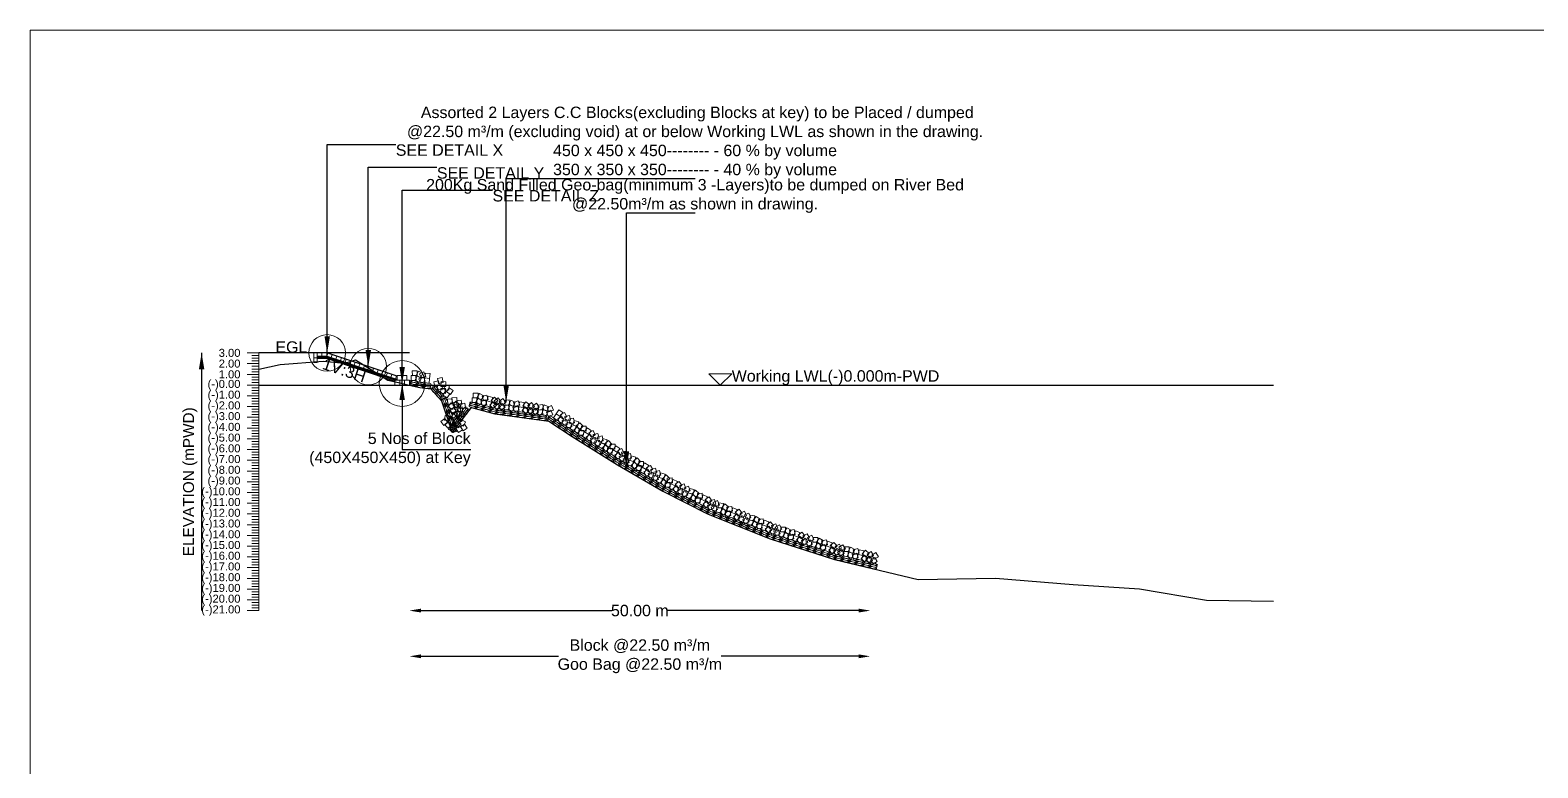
# Model space of a CAD drawing. Header units: inches. Extents: x 89000 to 845017, y -7071 to 0.
# Drawn here: x 715000 to 721595, y -3229 to 0 of the extents above; entities that cross this region are included whole.
import ezdxf

# ---------------------------------------------------------------- set-up
doc = ezdxf.new("R2010")
doc.units = ezdxf.units.IN
doc.header["$LTSCALE"] = 7
doc.header["$MEASUREMENT"] = 0
doc.header["$PDMODE"] = 3
for name, color, linetype, lineweight in [('Cross Section Labels', 7, 'Continuous', 9), ('Existing_Bed_Level for Xsection', 7, 'Continuous', 25), ('Long Section Labels', 7, 'Continuous', 9)]:
    doc.layers.add(name, color=color, linetype=linetype, lineweight=lineweight)
doc.styles.get("Standard").update_dxf_attribs({"font": 'arial.ttf'})
doc.dimstyles.new('Appron Lebeling Style', dxfattribs={"dimtxt": 50, "dimasz": 50, "dimexe": 0.18, "dimexo": 0.0625, "dimgap": 0.09, "dimtad": 0, "dimtih": 1, "dimtoh": 1, "dimdec": 4, "dimzin": 0, "dimdsep": 46, "dimtxsty": 'Standard', "dimcen": 0.09, "dimse1": 1, "dimse2": 1, "dimadec": 0, "dimazin": 0, "dimtfac": 1, "dimtdec": 4, "dimtofl": 0, "dimtmove": 0, "dimatfit": 3, "dimfxl": 1, "dimtolj": 1, "dimtzin": 0, "dimarcsym": 0})
doc.dimstyles.get("Standard").update_dxf_attribs({"dimtxt": 0.18, "dimasz": 0.18, "dimexe": 0.18, "dimexo": 0.0625, "dimgap": 0.09, "dimtad": 0, "dimtih": 1, "dimtoh": 1, "dimdec": 4, "dimzin": 0, "dimdsep": 46, "dimtxsty": 'Standard', "dimcen": 0.09, "dimadec": 0, "dimazin": 0, "dimtfac": 1, "dimtdec": 4, "dimtofl": 0, "dimtmove": 0, "dimatfit": 3, "dimfxl": 1, "dimtolj": 1, "dimtzin": 0, "dimarcsym": 0})

# ---------------------------------------------------------------- blocks, each defined once
blk = doc.blocks.new('*D339')
at = {"layer": 'Cross Section Labels', "color": 0, "lineweight": -2, "transparency": 16777216}
for p, q in [((716709, -2540.9), (717544.3, -2540.9)), ((718624.8, -2540.9), (717789.5, -2540.9))]:
    blk.add_line(p, q, dxfattribs=at)
at = {"layer": 'Cross Section Labels', "color": 0, "transparency": 16777216}
for points in [[(716709, -2532.6), (716709, -2549.2), (716659, -2540.9)], [(718624.8, -2532.6), (718624.8, -2549.2), (718674.8, -2540.9)]]:
    blk.add_solid(points, dxfattribs=at)
at = {"layer": 'Defpoints', "color": 0, "transparency": 16777216}
for p in [(716659, -1553.9), (718674.8, -2354), (718674.8, -2540.9)]:
    blk.add_point(p, dxfattribs=at)
at = {"layer": 'Cross Section Labels', "color": 0, "transparency": 16777216, "insert": (717666.9, -2540.9), "char_height": 50, "attachment_point": 5}
blk.add_mtext('\\A1;50.00 m', dxfattribs=at)
blk = doc.blocks.new('*D340')
at = {"layer": 'Cross Section Labels', "color": 0, "lineweight": -2, "transparency": 16777216}
for p, q in [((716709, -2740.9), (717311.3, -2740.9)), ((718624.8, -2740.9), (718022.5, -2740.9))]:
    blk.add_line(p, q, dxfattribs=at)
at = {"layer": 'Cross Section Labels', "color": 0, "transparency": 16777216}
for points in [[(716709, -2732.6), (716709, -2749.2), (716659, -2740.9)], [(718624.8, -2732.6), (718624.8, -2749.2), (718674.8, -2740.9)]]:
    blk.add_solid(points, dxfattribs=at)
at = {"layer": 'Defpoints', "color": 0, "transparency": 16777216}
for p in [(716659, -1553.9), (718674.8, -2354), (718674.8, -2740.9)]:
    blk.add_point(p, dxfattribs=at)
at = {"layer": 'Cross Section Labels', "color": 0, "transparency": 16777216, "insert": (717666.9, -2740.9), "char_height": 50, "attachment_point": 5}
blk.add_mtext('\\A1;Block @22.50 m³/m ^JGoo Bag @22.50 m³/m ', dxfattribs=at)

msp = doc.modelspace()

# ---------------------------------------------------------------- linework, layer by layer
at = {"layer": 'Cross Section Labels'}
for points in [[(715000, 0), (725000, 0), (725000, -7071), (715000, -7071)], [(718018.96928, -1553.89), (718068.96928, -1503.89), (717968.96928, -1503.89)]]:
    msp.add_lwpolyline(points, close=True, dxfattribs=at)
for centre, radius in [((716299.41928, -1412.89), 80), ((716479.19428, -1472.815), 80), ((716627.24428, -1546.84), 100)]:
    msp.add_circle(centre, radius, dxfattribs=at)
at = {"layer": 'Existing_Bed_Level for Xsection'}
for points in [[(716658.96928, -1412.89), (716000, -1412.89)], [(716000, -1484.471), (716093.99859, -1463.509), (716281.99577, -1449.738), (716375.99436, -1457.446), (716422.99365, -1442.97), (716516.99224, -1502.19), (716563.99154, -1532.505), (716610.99083, -1542.375), (716657.99013, -1553.655), (716704.98942, -1564.935), (716751.98872, -1570.575), (716798.98801, -1622.745), (716845.98731, -1761.865), (716930.44348, -1652.12), (717033.2874, -1679.38), (717268.2484, -1712.28), (717371.43732, -1778.55), (717569.16896, -1902.16), (717767.21054, -2017.78), (717965.4834, -2119.3), (718237.03138, -2226.46), (718518.35645, -2316.7), (718884.82941, -2404.12), (719223.32864, -2399.42), (719561.90057, -2426.68), (719853.10542, -2445.95), (720145.58628, -2495.77), (720439.11062, -2500)], [(716606.09428, -1515.115), (716301.58998, -1413.61357), (716299.41928, -1412.89), (716297.13117, -1412.89), (716254.83117, -1412.89)], [(716254.83117, -1426.99), (716297.13117, -1426.99), (716606.09428, -1529.97771)], [(716254.83117, -1431.69), (716296.36846, -1431.69), (716599.51846, -1532.74)], [(716254.83117, -1436.39), (716295.60576, -1436.39), (716595.51928, -1536.36118)], [(716000, -1553.89), (720439.11062, -1553.89)]]:
    msp.add_lwpolyline(points, dxfattribs=at)
at = {"layer": 'Long Section Labels'}
for points in [[(716000, -1412.89), (715950, -1412.89)], [(716000, -1424.64), (715970, -1424.64)], [(716000, -1436.39), (715970, -1436.39)], [(716000, -1448.14), (715970, -1448.14)], [(716000, -2540.89), (716000, -2493.89), (716000, -2446.89), (716000, -2399.89), (716000, -2352.89), (716000, -2305.89), (716000, -2258.89), (716000, -2211.89), (716000, -2164.89), (716000, -2117.89), (716000, -2070.89), (716000, -2023.89), (716000, -1976.89), (716000, -1929.89), (716000, -1882.89), (716000, -1835.89), (716000, -1788.89), (716000, -1741.89), (716000, -1694.89), (716000, -1647.89), (716000, -1600.89), (716000, -1553.89), (716000, -1506.89), (716000, -1459.89), (716000, -1412.89)], [(716000, -1459.89), (715950, -1459.89)], [(716000, -1506.89), (715950, -1506.89)], [(716000, -1471.64), (715970, -1471.64)], [(716000, -1483.39), (715970, -1483.39)], [(716000, -1495.14), (715970, -1495.14)], [(716000, -1553.89), (715950, -1553.89)], [(716000, -1518.64), (715970, -1518.64)], [(716000, -1530.39), (715970, -1530.39)], [(716000, -1542.14), (715970, -1542.14)], [(716000, -1565.64), (715970, -1565.64)], [(716000, -1577.39), (715970, -1577.39)], [(716000, -1600.89), (715950, -1600.89)], [(716000, -1647.89), (715950, -1647.89)], [(716000, -1589.14), (715970, -1589.14)], [(716000, -1612.64), (715970, -1612.64)], [(716000, -1624.39), (715970, -1624.39)], [(716000, -1636.14), (715970, -1636.14)], [(716000, -1694.89), (715950, -1694.89)], [(716000, -1659.64), (715970, -1659.64)], [(716000, -1671.39), (715970, -1671.39)], [(716000, -1683.14), (715970, -1683.14)], [(716000, -1706.64), (715970, -1706.64)], [(716000, -1741.89), (715950, -1741.89)], [(716000, -1718.39), (715970, -1718.39)], [(716000, -1730.14), (715970, -1730.14)], [(716000, -1753.64), (715970, -1753.64)], [(716000, -1765.39), (715970, -1765.39)], [(716000, -1777.14), (715970, -1777.14)], [(716000, -1788.89), (715950, -1788.89)], [(716000, -1835.89), (715950, -1835.89)], [(716000, -1800.64), (715970, -1800.64)], [(716000, -1812.39), (715970, -1812.39)], [(716000, -1824.14), (715970, -1824.14)], [(716000, -1882.89), (715950, -1882.89)], [(716000, -1847.64), (715970, -1847.64)], [(716000, -1859.39), (715970, -1859.39)], [(716000, -1871.14), (715970, -1871.14)], [(716000, -1894.64), (715970, -1894.64)], [(716000, -1906.39), (715970, -1906.39)], [(716000, -1929.89), (715950, -1929.89)], [(716000, -1976.89), (715950, -1976.89)], [(716000, -1918.14), (715970, -1918.14)], [(716000, -1941.64), (715970, -1941.64)], [(716000, -1953.39), (715970, -1953.39)], [(716000, -1965.14), (715970, -1965.14)], [(716000, -2023.89), (715950, -2023.89)], [(716000, -1988.64), (715970, -1988.64)], [(716000, -2000.39), (715970, -2000.39)], [(716000, -2012.14), (715970, -2012.14)], [(716000, -2035.64), (715970, -2035.64)], [(716000, -2070.89), (715950, -2070.89)], [(716000, -2047.39), (715970, -2047.39)], [(716000, -2059.14), (715970, -2059.14)], [(716000, -2082.64), (715970, -2082.64)], [(716000, -2094.39), (715970, -2094.39)], [(716000, -2106.14), (715970, -2106.14)], [(716000, -2117.89), (715950, -2117.89)], [(716000, -2164.89), (715950, -2164.89)], [(716000, -2129.64), (715970, -2129.64)], [(716000, -2141.39), (715970, -2141.39)], [(716000, -2153.14), (715970, -2153.14)], [(716000, -2211.89), (715950, -2211.89)], [(716000, -2176.64), (715970, -2176.64)], [(716000, -2188.39), (715970, -2188.39)], [(716000, -2200.14), (715970, -2200.14)], [(716000, -2223.64), (715970, -2223.64)], [(716000, -2235.39), (715970, -2235.39)], [(716000, -2258.89), (715950, -2258.89)], [(716000, -2305.89), (715950, -2305.89)], [(716000, -2247.14), (715970, -2247.14)], [(716000, -2270.64), (715970, -2270.64)], [(716000, -2282.39), (715970, -2282.39)], [(716000, -2294.14), (715970, -2294.14)], [(716000, -2352.89), (715950, -2352.89)], [(716000, -2317.64), (715970, -2317.64)], [(716000, -2329.39), (715970, -2329.39)], [(716000, -2341.14), (715970, -2341.14)], [(716000, -2364.64), (715970, -2364.64)], [(716000, -2399.89), (715950, -2399.89)], [(716000, -2376.39), (715970, -2376.39)], [(716000, -2388.14), (715970, -2388.14)], [(716000, -2411.64), (715970, -2411.64)], [(716000, -2423.39), (715970, -2423.39)], [(716000, -2435.14), (715970, -2435.14)], [(716000, -2446.89), (715950, -2446.89)], [(716000, -2493.89), (715950, -2493.89)], [(716000, -2458.64), (715970, -2458.64)], [(716000, -2470.39), (715970, -2470.39)], [(716000, -2482.14), (715970, -2482.14)], [(716000, -2505.64), (715970, -2505.64)], [(716000, -2540.89), (715950, -2540.89)], [(716000, -2517.39), (715970, -2517.39)], [(716000, -2529.14), (715970, -2529.14)]]:
    msp.add_lwpolyline(points, dxfattribs=at)
for points in [[(716254.83117, -1412.89), (716240.73117, -1412.89), (716240.73117, -1434.04), (716254.83117, -1434.04)], [(716254.83117, -1434.04), (716240.73117, -1434.04), (716240.73117, -1455.19), (716254.83117, -1455.19)], [(716275.98117, -1412.89), (716254.83117, -1412.89), (716254.83117, -1426.99), (716275.98117, -1426.99)], [(716297.13117, -1412.89), (716275.98117, -1412.89), (716275.98117, -1426.99), (716297.13117, -1426.99)], [(716321.65463, -1420.30178), (716301.58998, -1413.61357), (716297.13117, -1426.99), (716317.19582, -1433.67822)], [(716341.71928, -1426.99), (716321.65463, -1420.30178), (716317.19582, -1433.67822), (716337.26047, -1440.36643)], [(716361.78393, -1433.67822), (716341.71928, -1426.99), (716337.26047, -1440.36643), (716357.32512, -1447.05465)], [(716381.84859, -1440.36643), (716361.78393, -1433.67822), (716357.32512, -1447.05465), (716377.38977, -1453.74287)], [(716401.91324, -1447.05465), (716381.84859, -1440.36643), (716377.38977, -1453.74287), (716397.45443, -1460.43109)], [(716421.97789, -1453.74287), (716401.91324, -1447.05465), (716397.45443, -1460.43109), (716417.51908, -1467.1193)], [(716442.04254, -1460.43109), (716421.97789, -1453.74287), (716417.51908, -1467.1193), (716437.58373, -1473.80752)], [(716462.10719, -1467.1193), (716442.04254, -1460.43109), (716437.58373, -1473.80752), (716457.64838, -1480.49574)], [(716482.17184, -1473.80752), (716462.10719, -1467.1193), (716457.64838, -1480.49574), (716477.71303, -1487.18396)], [(716502.2365, -1480.49574), (716482.17184, -1473.80752), (716477.71303, -1487.18396), (716497.77768, -1493.87217)], [(716522.30115, -1487.18396), (716502.2365, -1480.49574), (716497.77768, -1493.87217), (716517.84234, -1500.56039)], [(716542.3658, -1493.87217), (716522.30115, -1487.18396), (716517.84234, -1500.56039), (716537.90699, -1507.24861)], [(716562.43045, -1500.56039), (716542.3658, -1493.87217), (716537.90699, -1507.24861), (716557.97164, -1513.93682)], [(716582.4951, -1507.24861), (716562.43045, -1500.56039), (716557.97164, -1513.93682), (716578.03629, -1520.62504)], [(716602.55975, -1513.93682), (716582.4951, -1507.24861), (716578.03629, -1520.62504), (716598.10094, -1527.31326)], [(716627.24428, -1511.59), (716606.09428, -1511.59), (716606.09428, -1532.74), (716627.24428, -1532.74)], [(716648.39428, -1511.59), (716627.24428, -1511.59), (716627.24428, -1532.74), (716648.39428, -1532.74)], [(716687.60586, -1511.91587), (716666.46326, -1512.47525), (716667.02264, -1533.61786), (716688.16525, -1533.05847)], [(716692.54177, -1491.34989), (716671.39917, -1491.90928), (716671.95855, -1513.05188), (716693.10115, -1512.49249)], [(716712.22022, -1523.45709), (716693.63455, -1513.36278), (716683.54023, -1531.94845), (716702.12591, -1542.04277)], [(716717.15613, -1502.89112), (716698.57046, -1492.7968), (716688.47614, -1511.38247), (716707.06181, -1521.47679)], [(716722.70641, -1496.41947), (716703.25549, -1504.72514), (716711.56117, -1524.17606), (716731.01209, -1515.87038)], [(716749.89278, -1503.57803), (716728.89344, -1501.05807), (716726.37348, -1522.05741), (716747.37282, -1524.57737)], [(716616.66928, -1532.74), (716595.51928, -1532.74), (716595.51928, -1553.89), (716616.66928, -1553.89)], [(716637.81928, -1532.74), (716616.66928, -1532.74), (716616.66928, -1553.89), (716637.81928, -1553.89)], [(716658.96928, -1532.74), (716637.81928, -1532.74), (716637.81928, -1553.89), (716658.96928, -1553.89)], [(716720.18645, -1517.41881), (716700.73553, -1525.72448), (716709.04121, -1545.1754), (716728.49213, -1536.86972)], [(716747.37282, -1524.57737), (716726.37348, -1522.05741), (716723.85352, -1543.05675), (716744.85286, -1545.57671)], [(716790.54647, -1555.96745), (716786.13124, -1535.28344), (716765.44723, -1539.69868), (716769.86247, -1560.38269)], [(716803.26843, -1553.5412), (716782.14756, -1552.43152), (716781.03788, -1573.55239), (716802.15875, -1574.66207)], [(716806.26021, -1541.81114), (716801.84497, -1521.12713), (716781.16096, -1525.54237), (716785.5762, -1546.22638)], [(716816.32391, -1590.36784), (716817.41677, -1569.24609), (716796.29502, -1568.15323), (716795.20216, -1589.27498)], [(716818.98217, -1539.3849), (716797.8613, -1538.27522), (716796.75162, -1559.39609), (716817.87249, -1560.50577)], [(716835.09281, -1591.85805), (716817.34955, -1580.34723), (716805.83873, -1598.09049), (716823.58199, -1609.60131)], [(716832.03764, -1576.21153), (716833.1305, -1555.08978), (716812.00876, -1553.99692), (716810.9159, -1575.11867)], [(716850.80655, -1577.70174), (716833.06328, -1566.19092), (716821.55246, -1583.93418), (716839.29573, -1595.44501)], [(716847.71016, -1635.67734), (716846.36182, -1614.57036), (716825.25484, -1615.9187), (716826.60318, -1637.02568)], [(716858.17707, -1644.88798), (716842.30433, -1630.91019), (716828.32654, -1646.78294), (716844.19928, -1660.76072)], [(716867.7476, -1628.90803), (716866.39926, -1607.80106), (716845.29228, -1609.1494), (716846.64062, -1630.25637)], [(716878.21451, -1638.11868), (716862.34177, -1624.14089), (716848.36398, -1640.01363), (716864.23672, -1653.99142)], [(716851.41474, -1638.96915), (716854.13747, -1659.94317), (716875.11149, -1657.22043), (716872.38875, -1636.24642)], [(716883.46192, -1665.73766), (716876.69262, -1645.70022), (716856.65518, -1652.46953), (716863.42448, -1672.50697)], [(716885.27824, -1619.47788), (716864.3064, -1622.21732), (716867.04584, -1643.18916), (716888.01768, -1640.44972)], [(716902.03951, -1632.37681), (716881.06767, -1635.11625), (716883.80711, -1656.08809), (716904.77895, -1653.34865)], [(716954.20602, -1609.28013), (716933.0561, -1609.34139), (716933.11736, -1630.4913), (716954.26728, -1630.43004)], [(716959.62494, -1588.83611), (716938.47503, -1588.89737), (716938.53629, -1610.04728), (716959.6862, -1609.98602)], [(716978.54172, -1621.39789), (716960.19895, -1610.86863), (716949.66969, -1629.21139), (716968.01246, -1639.74066)], [(716983.96065, -1600.95387), (716965.61788, -1590.42461), (716955.08862, -1608.76738), (716973.43138, -1619.29664)], [(716992.0002, -1617.75624), (716971.58239, -1623.27309), (716977.09924, -1643.6909), (716997.51705, -1638.17405)], [(716997.41912, -1597.31222), (716977.00132, -1602.82908), (716982.51817, -1623.24688), (717002.93598, -1617.73003)], [(717017.9252, -1628.62995), (716997.48119, -1623.21103), (716992.06226, -1643.65504), (717012.50628, -1649.07397)], [(717023.34413, -1608.18594), (717002.90012, -1602.76701), (716997.48119, -1623.21103), (717017.9252, -1628.62995)], [(717040.39297, -1641.51215), (717025.38847, -1626.6062), (717010.48252, -1641.6107), (717025.48702, -1656.51665)], [(717045.8119, -1621.06814), (717030.8074, -1606.16218), (717015.90145, -1621.16668), (717030.90595, -1636.07264)], [(717043.99283, -1630.89579), (717027.10308, -1643.62603), (717039.83331, -1660.51578), (717056.72306, -1647.78554)], [(717046.9257, -1609.95013), (717030.03596, -1622.68037), (717042.76619, -1639.57012), (717059.65594, -1626.83988)], [(717077.67037, -1650.70663), (717064.92669, -1633.82702), (717048.04709, -1646.5707), (717060.79077, -1663.45031)], [(717080.60325, -1629.76096), (717067.85957, -1612.88136), (717050.97997, -1625.62504), (717063.72365, -1642.50465)], [(717093.00345, -1639.78008), (717072.01293, -1642.37248), (717074.60533, -1663.363), (717095.59585, -1660.7706)], [(717095.93633, -1618.83442), (717074.94581, -1621.42682), (717077.53821, -1642.41734), (717098.52873, -1639.82494)], [(717118.61465, -1648.89781), (717099.14344, -1640.63982), (717090.88545, -1660.11104), (717110.35667, -1668.36902)], [(717121.54753, -1627.95215), (717102.07632, -1619.69416), (717093.81833, -1639.16538), (717113.28955, -1647.42336)], [(717131.54047, -1643.6714), (717111.92981, -1651.59254), (717119.85095, -1671.2032), (717139.46161, -1663.28206)], [(717134.47335, -1622.72574), (717114.86269, -1630.64688), (717122.78383, -1650.25754), (717142.39449, -1642.3364)], [(717158.58064, -1651.36379), (717137.63498, -1648.43091), (717134.7021, -1669.37657), (717155.64777, -1672.30945)], [(717161.51352, -1630.41813), (717140.56786, -1627.48525), (717137.63498, -1648.43091), (717158.58064, -1651.36379)], [(717182.42884, -1661.46405), (717165.74802, -1648.46125), (717152.74523, -1665.14208), (717169.42605, -1678.14487)], [(717185.36172, -1640.51838), (717168.6809, -1627.51559), (717155.67811, -1644.19641), (717172.35893, -1657.19921)], [(717193.54533, -1630.48029), (717176.65558, -1643.21052), (717189.38582, -1660.10027), (717206.27557, -1647.37003)], [(717227.22288, -1650.29112), (717214.4792, -1633.41151), (717197.59959, -1646.1552), (717210.34328, -1663.0348)], [(717242.55596, -1639.36458), (717221.56544, -1641.95698), (717224.15784, -1662.9475), (717245.14836, -1660.3551)], [(717268.16716, -1648.4823), (717248.69595, -1640.22432), (717240.43796, -1659.69553), (717259.90917, -1667.95352)], [(717281.09298, -1643.2559), (717261.48232, -1651.17704), (717269.40346, -1670.7877), (717289.01412, -1662.86656)], [(716813.64332, -1700.31567), (716796.8432, -1713.16395), (716809.69149, -1729.96407), (716826.49161, -1717.11579)], [(716815.48595, -1686.49551), (716812.68323, -1707.45898), (716833.64671, -1710.2617), (716836.44943, -1689.29822)], [(716830.40459, -1713.2146), (716813.60447, -1726.06288), (716826.45276, -1742.863), (716843.25288, -1730.01472)], [(716835.53409, -1666.78723), (716822.63516, -1683.5485), (716839.39643, -1696.44743), (716852.29536, -1679.68616)], [(716832.24722, -1699.39443), (716829.44451, -1720.35791), (716850.40798, -1723.16062), (716853.2107, -1702.19715)], [(716856.09852, -1651.0438), (716836.55192, -1659.12172), (716844.62985, -1678.66833), (716864.17645, -1670.5904)], [(716863.42448, -1672.50697), (716856.65518, -1652.46953), (716836.61774, -1659.23883), (716843.38704, -1679.27627)], [(716852.29536, -1679.68616), (716839.39643, -1696.44743), (716856.1577, -1709.34636), (716869.05663, -1692.58509)], [(716865.08849, -1698.35233), (716869.23241, -1677.61226), (716848.49234, -1673.46835), (716844.34842, -1694.20842)], [(716877.73023, -1701.1668), (716858.77874, -1691.77727), (716849.3892, -1710.72876), (716868.3407, -1720.1183)], [(716872.85979, -1663.94272), (716853.31319, -1672.02065), (716861.39112, -1691.56725), (716880.93772, -1683.48932)], [(716875.12128, -1740.15192), (716884.49573, -1721.19296), (716865.53676, -1711.81852), (716856.16232, -1730.77748)], [(716885.12593, -1691.58303), (716889.26985, -1670.84296), (716868.52978, -1666.69905), (716864.38586, -1687.43911)], [(716868.17601, -1651.86808), (716870.89875, -1672.84209), (716891.87276, -1670.11936), (716889.15002, -1649.14534)], [(716897.76767, -1694.3975), (716878.81618, -1685.00796), (716869.42664, -1703.95946), (716888.37814, -1713.34899)], [(716895.15872, -1733.38262), (716904.53317, -1714.42366), (716885.5742, -1705.04921), (716876.19976, -1724.00818)], [(717190.61245, -1651.42595), (717173.7227, -1664.15618), (717186.45294, -1681.04593), (717203.34269, -1668.3157)], [(717224.29, -1671.23678), (717211.54632, -1654.35718), (717194.66671, -1667.10086), (717207.4104, -1683.98046)], [(717239.62308, -1660.31024), (717218.63256, -1662.90264), (717221.22496, -1683.89316), (717242.21548, -1681.30076)], [(717265.23428, -1669.42796), (717245.76307, -1661.16998), (717237.50508, -1680.64119), (717256.97629, -1688.89918)], [(717278.1601, -1664.20156), (717258.54944, -1672.1227), (717266.47058, -1691.73336), (717286.08124, -1683.81222)], [(717318.70974, -1691.06379), (717300.91366, -1679.63479), (717289.48466, -1697.43087), (717307.28074, -1708.85987)], [(717330.13874, -1673.26771), (717312.34266, -1661.83871), (717300.91366, -1679.63479), (717318.70974, -1691.06379)], [(717336.1426, -1710.21704), (717326.43399, -1691.42701), (717307.64396, -1701.13562), (717317.35257, -1719.92565)], [(717347.5716, -1692.42096), (717337.86299, -1673.63093), (717319.07296, -1683.33954), (717328.78157, -1702.12957)], [(717347.77589, -1704.52482), (717327.10885, -1709.0188), (717331.60283, -1729.68584), (717352.26987, -1725.19187)], [(717359.20489, -1686.72874), (717338.53785, -1691.22272), (717343.03183, -1711.88976), (717363.69887, -1707.39579)], [(717381.50138, -1718.81476), (717376.99095, -1698.15131), (717356.32749, -1702.66174), (717360.83793, -1723.3252)], [(717399.99981, -1715.30752), (717379.85079, -1708.87796), (717373.42123, -1729.02699), (717393.57025, -1735.45655)], [(716891.7626, -1748.95869), (716880.03435, -1731.35839), (716862.43405, -1743.08663), (716874.1623, -1760.68694)], [(716911.80004, -1742.18939), (716900.0718, -1724.58908), (716882.47149, -1736.31733), (716894.19974, -1753.91763)], [(717370.07238, -1736.61084), (717365.56195, -1715.94739), (717344.89849, -1720.45782), (717349.40893, -1741.12128)], [(717388.57081, -1733.1036), (717368.42179, -1726.67404), (717361.99223, -1746.82307), (717382.14125, -1753.25263)], [(717407.69104, -1751.65848), (717393.27289, -1736.18465), (717377.79905, -1750.6028), (717392.2172, -1766.07663)], [(717418.90232, -1733.72445), (717404.48417, -1718.25061), (717389.01034, -1732.66876), (717403.42849, -1748.14259)], [(717421.62479, -1752.15111), (717400.48827, -1751.39621), (717399.73337, -1772.53274), (717420.86989, -1773.28763)], [(717432.83607, -1734.21708), (717411.69955, -1733.46218), (717410.94465, -1754.5987), (717432.08118, -1755.3536)], [(717443.18577, -1770.19183), (717425.25174, -1758.98055), (717414.04045, -1776.91458), (717431.97449, -1788.12587)], [(717454.39706, -1752.2578), (717436.46302, -1741.04651), (717425.25174, -1758.98055), (717443.18577, -1770.19183)], [(717460.85074, -1789.13123), (717450.91388, -1770.4609), (717432.24355, -1780.39776), (717442.18042, -1799.06809)], [(717472.06203, -1771.19719), (717462.12516, -1752.52686), (717443.45483, -1762.46373), (717453.3917, -1781.13406)], [(717483.62509, -1765.36363), (717463.01435, -1770.10912), (717467.75984, -1790.71987), (717488.37059, -1785.97437)], [(717506.31093, -1797.17556), (717501.54903, -1776.5686), (717480.94207, -1781.33051), (717485.70397, -1801.93746)], [(717472.41381, -1783.29766), (717451.80306, -1788.04316), (717456.54856, -1808.6539), (717477.1593, -1803.9084)], [(717495.09965, -1815.10959), (717490.33774, -1794.50263), (717469.73078, -1799.26454), (717474.49269, -1819.8715)], [(717513.55396, -1811.37718), (717493.32808, -1805.19364), (717487.14454, -1825.41952), (717507.37042, -1831.60306)], [(717524.76525, -1793.44315), (717504.53936, -1787.25961), (717498.35582, -1807.48549), (717518.5817, -1813.66903)], [(717533.22927, -1830.13748), (717518.81112, -1814.66365), (717503.33729, -1829.0818), (717517.75544, -1844.55563)], [(717544.44056, -1812.20345), (717530.02241, -1796.72961), (717514.54858, -1811.14776), (717528.96673, -1826.62159)], [(717547.16303, -1830.63011), (717526.0265, -1829.87521), (717525.27161, -1851.01174), (717546.40813, -1851.76663)], [(717558.37431, -1812.69608), (717537.23779, -1811.94118), (717536.48289, -1833.0777), (717557.61941, -1833.8326)], [(717568.72401, -1848.67083), (717550.78998, -1837.45955), (717539.57869, -1855.39358), (717557.51272, -1866.60487)], [(717579.9353, -1830.7368), (717562.00126, -1819.52552), (717550.78998, -1837.45955), (717568.72401, -1848.67083)], [(717597.60027, -1849.67619), (717587.6634, -1831.00586), (717568.99307, -1840.94273), (717578.92994, -1859.61306)], [(717607.38031, -1842.65909), (717586.9226, -1848.0261), (717592.28961, -1868.4838), (717612.74732, -1863.11679)], [(717586.38898, -1867.61023), (717576.45211, -1848.9399), (717557.78179, -1858.87676), (717567.71865, -1877.54709)], [(717596.71684, -1860.92417), (717576.25914, -1866.29118), (717581.62615, -1886.74888), (717602.08386, -1881.38187)], [(717620.35494, -1892.03505), (717614.97164, -1871.58162), (717594.51821, -1876.96492), (717599.90151, -1897.41835)], [(717631.0184, -1873.76997), (717625.6351, -1853.31654), (717605.18167, -1858.69984), (717610.56498, -1879.15327)], [(717638.68786, -1887.74591), (717618.28412, -1882.17724), (717612.71545, -1902.58098), (717633.11919, -1908.14965)], [(717649.35132, -1869.48083), (717628.94758, -1863.91216), (717623.37891, -1884.3159), (717643.78265, -1889.88457)], [(717658.92185, -1905.90223), (717644.04206, -1890.87179), (717629.01162, -1905.75158), (717643.89141, -1920.78202)], [(717669.58531, -1887.63715), (717654.70552, -1872.60671), (717639.67508, -1887.4865), (717654.55487, -1902.51694)], [(717672.86413, -1905.973), (717651.71445, -1905.85805), (717651.59949, -1927.00773), (717672.74918, -1927.12269)], [(717683.52759, -1887.70792), (717662.37791, -1887.59297), (717662.26295, -1908.74265), (717683.41264, -1908.85761)], [(717705.62462, -1905.08794), (717687.35954, -1894.42448), (717676.69608, -1912.68956), (717694.96116, -1923.35302)], [(717723.85462, -1923.48411), (717713.35733, -1905.12302), (717694.99625, -1915.62031), (717705.49353, -1933.98139)], [(717694.96116, -1923.35302), (717676.69608, -1912.68956), (717666.03262, -1930.95464), (717684.2977, -1941.6181)], [(717713.19116, -1941.74918), (717702.69387, -1923.3881), (717684.33279, -1933.88539), (717694.83007, -1952.24647)], [(717724.5724, -1935.56839), (717704.11469, -1940.9354), (717709.4817, -1961.3931), (717729.93941, -1956.02609)], [(717735.23586, -1917.30331), (717714.77815, -1922.67032), (717720.14517, -1943.12803), (717740.60287, -1937.76101)], [(717748.21049, -1966.67927), (717742.82719, -1946.22584), (717722.37377, -1951.60914), (717727.75707, -1972.06257)], [(717758.87395, -1948.41419), (717753.49065, -1927.96077), (717733.03723, -1933.34407), (717738.42053, -1953.79749)], [(717766.54341, -1962.39013), (717746.13968, -1956.82147), (717740.57101, -1977.2252), (717760.97474, -1982.79387)], [(717777.20687, -1944.12505), (717756.80314, -1938.55639), (717751.23447, -1958.96012), (717771.6382, -1964.52879)], [(717786.77741, -1980.54646), (717771.89762, -1965.51601), (717756.86717, -1980.3958), (717771.74696, -1995.42625)], [(717797.44087, -1962.28138), (717782.56108, -1947.25093), (717767.53063, -1962.13072), (717782.41042, -1977.16117)], [(717808.25685, -1959.9988), (717787.13305, -1961.05124), (717788.18549, -1982.17504), (717809.30929, -1981.1226)], [(717831.27938, -1976.13283), (717812.45364, -1966.49364), (717802.81445, -1985.31938), (717821.64019, -1994.95857)], [(717850.49685, -1993.49487), (717839.00224, -1975.7411), (717821.24846, -1987.23571), (717832.74307, -2004.98948)], [(717798.61766, -1978.82454), (717777.49386, -1979.87698), (717778.54631, -2001.00078), (717799.6701, -1999.94834)], [(717821.64019, -1994.95857), (717802.81445, -1985.31938), (717793.17526, -2004.14512), (717812.001, -2013.78431)], [(717840.85766, -2012.32062), (717829.36305, -1994.56684), (717811.60928, -2006.06145), (717823.10389, -2023.81523)], [(717851.88044, -2005.52113), (717831.75012, -2012.00899), (717838.23798, -2032.13932), (717858.36831, -2025.65146)], [(717861.51963, -1986.69539), (717841.3893, -1993.18325), (717847.87716, -2013.31358), (717868.00749, -2006.82572)], [(717877.19947, -2035.28004), (717870.69559, -2015.15489), (717850.57043, -2021.65878), (717857.07432, -2041.78393)], [(717886.83866, -2016.4543), (717880.33477, -1996.32915), (717860.20962, -2002.83303), (717866.71351, -2022.95819)], [(717895.26774, -2029.98568), (717874.58778, -2025.55155), (717870.15365, -2046.23152), (717890.83361, -2050.66565)], [(717904.90693, -2011.15994), (717884.22696, -2006.72581), (717879.79283, -2027.40577), (717900.4728, -2031.8399)], [(717916.47292, -2046.99765), (717900.7863, -2032.8113), (717886.59995, -2048.49792), (717902.28657, -2062.68427)], [(717926.11211, -2028.17191), (717910.42549, -2013.98556), (717896.23914, -2029.67218), (717911.92576, -2043.85853)], [(717940.03704, -2027.47311), (717918.91325, -2028.52555), (717919.96569, -2049.64935), (717941.08949, -2048.59691)], [(717963.05957, -2043.60714), (717944.23383, -2033.96795), (717934.59464, -2052.7937), (717953.42039, -2062.43288)], [(717982.27704, -2060.96919), (717970.78243, -2043.21542), (717953.02866, -2054.71002), (717964.52327, -2072.4638)], [(717930.39786, -2046.29885), (717909.27406, -2047.35129), (717910.3265, -2068.47509), (717931.4503, -2067.42265)], [(717953.42039, -2062.43288), (717934.59464, -2052.7937), (717924.95546, -2071.61944), (717943.7812, -2081.25863)], [(717972.63785, -2079.79493), (717961.14324, -2062.04116), (717943.38947, -2073.53577), (717954.88408, -2091.28954)], [(717983.66064, -2072.99544), (717963.53031, -2079.4833), (717970.01817, -2099.61363), (717990.1485, -2093.12577)], [(717993.29983, -2054.1697), (717973.1695, -2060.65756), (717979.65736, -2080.78789), (717999.78769, -2074.30003)], [(718007.16548, -2098.60489), (717998.73623, -2079.2072), (717979.33855, -2087.63645), (717987.76779, -2107.03413)], [(718014.92917, -2078.93136), (718006.49993, -2059.53367), (717987.10224, -2067.96292), (717995.53149, -2087.36061)], [(718024.63359, -2091.57936), (718003.62055, -2089.17631), (718001.21749, -2110.18935), (718022.23053, -2112.5924)], [(718032.39728, -2071.90584), (718011.38424, -2069.50279), (718008.98119, -2090.51583), (718029.99423, -2092.91888)], [(718047.39191, -2106.44965), (718030.40066, -2093.8552), (718017.80622, -2110.84645), (718034.79747, -2123.4409)], [(718055.1556, -2086.77612), (718038.16435, -2074.18168), (718025.56991, -2091.17293), (718042.56116, -2103.76737)], [(718061.18299, -2104.40066), (718040.26151, -2107.50134), (718043.36219, -2128.42282), (718064.28367, -2125.32214)], [(718068.94668, -2084.72714), (718048.0252, -2087.82782), (718051.12588, -2108.7493), (718072.04736, -2105.64862)], [(718093.42841, -2098.54699), (718073.75489, -2090.7833), (718065.9912, -2110.45683), (718085.66472, -2118.22052)], [(718114.24247, -2113.9589), (718101.07663, -2097.40646), (718084.52419, -2110.5723), (718097.69003, -2127.12474)], [(718124.55215, -2106.1202), (718105.14776, -2114.534), (718113.56156, -2133.93839), (718132.96595, -2125.52459)], [(718085.66472, -2118.22052), (718065.9912, -2110.45683), (718058.22751, -2130.13035), (718077.90103, -2137.89404)], [(718106.47878, -2133.63242), (718093.31294, -2117.07999), (718076.7605, -2130.24583), (718089.92634, -2146.79826)], [(718116.78846, -2125.79372), (718097.38407, -2134.20752), (718105.79787, -2153.61191), (718125.20226, -2145.19812)], [(718144.88016, -2152.95073), (718136.45091, -2133.55304), (718117.05322, -2141.98229), (718125.48247, -2161.37998)], [(718152.64385, -2133.27721), (718144.2146, -2113.87952), (718124.81691, -2122.30877), (718133.24616, -2141.70645)], [(718162.34826, -2145.92521), (718141.33522, -2143.52216), (718138.93217, -2164.5352), (718159.94521, -2166.93825)], [(718170.11195, -2126.25168), (718149.09891, -2123.84863), (718146.69586, -2144.86167), (718167.7089, -2147.26472)], [(718185.10658, -2160.79549), (718168.11534, -2148.20105), (718155.52089, -2165.1923), (718172.51214, -2177.78674)], [(718192.87028, -2141.12197), (718175.87903, -2128.52752), (718163.28459, -2145.51877), (718180.27583, -2158.11322)], [(718198.89766, -2158.74651), (718177.97618, -2161.84719), (718181.07687, -2182.76867), (718201.99834, -2179.66799)], [(718206.66136, -2139.07298), (718185.73988, -2142.17366), (718188.84056, -2163.09514), (718209.76204, -2159.99446)], [(718223.3794, -2172.56636), (718203.70587, -2164.80267), (718195.94218, -2184.4762), (718215.61571, -2192.23989)], [(718231.14309, -2152.89284), (718211.46956, -2145.12915), (718203.70587, -2164.80267), (718223.3794, -2172.56636)], [(718244.19345, -2187.97827), (718231.02761, -2171.42583), (718214.47518, -2184.59167), (718227.64102, -2201.14411)], [(718251.95714, -2168.30474), (718238.7913, -2151.75231), (718222.23887, -2164.91815), (718235.40471, -2181.47058)], [(718262.26683, -2160.46604), (718242.86244, -2168.87984), (718251.27623, -2188.28423), (718270.68063, -2179.87044)], [(718287.7036, -2184.21761), (718278.02342, -2165.41292), (718259.21872, -2175.09309), (718268.8989, -2193.89779)], [(718304.67468, -2176.06439), (718283.54944, -2175.04114), (718282.5262, -2196.16638), (718303.65143, -2197.18962)], [(718254.50314, -2180.13957), (718235.09874, -2188.55337), (718243.51254, -2207.95776), (718262.91694, -2199.54396)], [(718281.24357, -2204.35689), (718271.56339, -2185.55219), (718252.75869, -2195.23237), (718262.43887, -2214.03707)], [(718298.21465, -2196.20367), (718277.08941, -2195.18042), (718276.06617, -2216.30566), (718297.1914, -2217.3289)], [(718321.89702, -2209.55326), (718304.11825, -2198.09735), (718292.66235, -2215.87612), (718310.44112, -2227.33203)], [(718328.35705, -2189.41398), (718310.57828, -2177.95807), (718299.12238, -2195.73685), (718316.90115, -2207.19275)], [(718335.52452, -2206.60646), (718314.8507, -2211.06917), (718319.31341, -2231.74298), (718339.98723, -2227.28027)], [(718341.98455, -2186.46718), (718321.31073, -2190.92989), (718325.77344, -2211.60371), (718346.44726, -2207.141)], [(718360.8579, -2218.79513), (718340.71862, -2212.3351), (718334.25859, -2232.47438), (718354.39787, -2238.93441)], [(718367.31793, -2198.65585), (718347.17865, -2192.19582), (718340.71862, -2212.3351), (718360.8579, -2218.79513)], [(718382.6356, -2232.81238), (718368.41511, -2217.1567), (718352.75944, -2231.37719), (718366.97992, -2247.03286)], [(718389.09563, -2212.6731), (718374.87514, -2197.01742), (718359.21947, -2211.23791), (718373.43995, -2226.89359)], [(718392.4104, -2224.31601), (718373.598, -2233.98121), (718383.2632, -2252.79361), (718402.0756, -2243.12841)], [(718398.87043, -2204.17673), (718380.05803, -2213.84193), (718389.72323, -2232.65433), (718408.53563, -2222.98914)], [(718422.21851, -2249.5771), (718412.53834, -2230.7724), (718393.73364, -2240.45258), (718403.41381, -2259.25728)], [(718428.67854, -2229.43783), (718418.99837, -2210.63313), (718400.19367, -2220.3133), (718409.87384, -2239.118)], [(718439.18959, -2241.42388), (718418.06436, -2240.40063), (718417.04111, -2261.52587), (718438.16635, -2262.54911)], [(718445.64962, -2221.2846), (718424.52439, -2220.26136), (718423.50114, -2241.38659), (718444.62638, -2242.40983)], [(718469.332, -2234.63419), (718451.55323, -2223.17829), (718440.09732, -2240.95706), (718457.87609, -2252.41296)], [(718482.95949, -2231.68739), (718462.28567, -2236.1501), (718466.74838, -2256.82392), (718487.4222, -2252.36121)], [(718508.29287, -2243.87606), (718488.15359, -2237.41603), (718481.69356, -2257.55531), (718501.83284, -2264.01534)], [(718530.07058, -2257.89331), (718515.85009, -2242.23763), (718500.19441, -2256.45812), (718514.4149, -2272.1138)], [(718462.87197, -2254.77347), (718445.0932, -2243.31756), (718433.63729, -2261.09634), (718451.41606, -2272.55224)], [(718476.49946, -2251.82667), (718455.82564, -2256.28938), (718460.28835, -2276.9632), (718480.96217, -2272.50049)], [(718501.83284, -2264.01534), (718481.69356, -2257.55531), (718475.23353, -2277.69459), (718495.37281, -2284.15462)], [(718523.61055, -2278.03259), (718509.39006, -2262.37691), (718493.73438, -2276.5974), (718507.95487, -2292.25308)], [(718533.38534, -2269.53622), (718514.57294, -2279.20142), (718524.23814, -2298.01382), (718543.05054, -2288.34863)], [(718539.84537, -2249.39695), (718521.03297, -2259.06215), (718530.69817, -2277.87455), (718549.51057, -2268.20935)], [(718561.39519, -2291.44626), (718550.31101, -2273.43339), (718532.29814, -2284.51757), (718543.38232, -2302.53044)], [(718566.3027, -2270.87349), (718555.21852, -2252.86062), (718537.20566, -2263.9448), (718548.28984, -2281.95767)], [(718577.69605, -2282.02424), (718556.55424, -2282.61281), (718557.14281, -2303.75462), (718578.28462, -2303.16605)], [(718582.60357, -2261.45147), (718561.46176, -2262.04004), (718562.05033, -2283.18185), (718583.19214, -2282.59328)], [(718602.32632, -2293.53147), (718583.72673, -2283.46282), (718573.65808, -2302.06241), (718592.25767, -2312.13106)], [(718607.23384, -2272.9587), (718588.63425, -2262.89005), (718578.5656, -2281.48964), (718597.16519, -2291.55829)], [(718615.68982, -2289.55539), (718595.41591, -2295.57961), (718601.44012, -2315.85352), (718621.71403, -2309.8293)], [(718620.59733, -2268.98263), (718600.32342, -2275.00684), (718606.34764, -2295.28075), (718626.62155, -2289.25653)], [(718641.87788, -2299.77934), (718621.30511, -2294.87183), (718616.3976, -2315.4446), (718636.97037, -2320.35211)], [(718646.7854, -2279.20657), (718626.21263, -2274.29906), (718621.30511, -2294.87183), (718641.87788, -2299.77934)], [(718664.65986, -2312.09735), (718649.28837, -2297.57013), (718634.76116, -2312.94162), (718650.13264, -2327.46883)], [(718669.56737, -2291.52458), (718654.19589, -2276.99737), (718639.66867, -2292.36885), (718655.04016, -2306.89607)], [(718673.7592, -2302.88124), (718655.73751, -2313.95107), (718666.80735, -2331.97276), (718684.82904, -2320.90293)], [(718678.66672, -2282.30847), (718660.64503, -2293.3783), (718671.71486, -2311.39999), (718689.73655, -2300.33016)], [(718705.40457, -2325.79886), (718694.32039, -2307.78599), (718676.30752, -2318.87017), (718687.3917, -2336.88304)], [(718710.31208, -2305.22609), (718699.2279, -2287.21322), (718681.21503, -2298.2974), (718692.29921, -2316.31027)]]:
    msp.add_lwpolyline(points, close=True, dxfattribs=at)
for centre, major_axis in [((716675.1113, -1553.65569), (15.20968, -3.65038)), ((716676.97598, -1545.88633), (15.20968, -3.65038)), ((716678.84065, -1538.11696), (15.20968, -3.65038)), ((716705.53066, -1560.95645), (15.20968, -3.65038)), ((716707.39534, -1553.18708), (15.20968, -3.65038)), ((716709.26002, -1545.41771), (15.20968, -3.65038)), ((716736.12643, -1564.64784), (15.53018, -1.86365)), ((716737.07842, -1556.71475), (15.53018, -1.86365)), ((716738.0304, -1548.78167), (15.53018, -1.86365)), ((716764.88148, -1578.91751), (10.46938, -11.62118)), ((716770.81778, -1573.56958), (10.46938, -11.62118)), ((716776.75408, -1568.22164), (10.46938, -11.62118)), ((716797.69283, -1591.464), (10.46938, -11.62118)), ((716785.82023, -1602.15987), (10.46938, -11.62118)), ((716791.75653, -1596.81194), (10.46938, -11.62118)), ((716805.06949, -1628.26446), (5.00628, -14.8188)), ((716812.63919, -1625.70717), (5.00628, -14.8188)), ((716815.08204, -1657.90206), (5.00628, -14.8188)), ((716820.20889, -1623.14988), (5.00628, -14.8188)), ((716822.65174, -1655.34477), (5.00628, -14.8188)), ((716830.22144, -1652.78748), (5.00628, -14.8188)), ((716897.60773, -1662.03537), (9.53947, 12.39589)), ((716934.75309, -1649.12935), (15.11948, -4.0076)), ((716936.80024, -1641.40606), (15.11948, -4.0076)), ((716938.84739, -1633.68277), (15.11948, -4.0076)), ((716967.03921, -1649.42126), (15.11948, -4.0076)), ((716969.08636, -1641.69796), (15.11948, -4.0076)), ((716999.32533, -1649.71316), (15.11948, -4.0076)), ((716825.09459, -1687.53966), (5.00628, -14.8188)), ((716832.66429, -1684.98237), (5.00628, -14.8188)), ((716835.10715, -1717.17727), (5.00628, -14.8188)), ((716840.23399, -1682.42508), (5.00628, -14.8188)), ((716842.67685, -1714.61997), (5.00628, -14.8188)), ((716850.24655, -1712.06268), (5.00628, -14.8188)), ((716859.44984, -1711.61893), (9.53947, 12.39589)), ((716865.78188, -1716.49186), (9.53947, 12.39589)), ((716872.11391, -1721.36479), (9.53947, 12.39589)), ((716878.52879, -1686.82715), (9.53947, 12.39589)), ((716884.86082, -1691.70008), (9.53947, 12.39589)), ((716891.19286, -1696.57301), (9.53947, 12.39589)), ((716903.93977, -1666.9083), (9.53947, 12.39589)), ((716910.2718, -1671.78123), (9.53947, 12.39589)), ((716964.99206, -1657.14455), (15.11948, -4.0076)), ((716995.23102, -1665.15975), (15.11948, -4.0076)), ((716997.27818, -1657.43645), (15.11948, -4.0076)), ((717025.46999, -1673.17495), (15.11948, -4.0076)), ((717027.51714, -1665.45165), (15.11948, -4.0076)), ((717029.56429, -1657.72836), (15.11948, -4.0076)), ((717055.76443, -1678.49333), (15.49048, -2.16903)), ((717056.87241, -1670.58053), (15.49048, -2.16903)), ((717057.98038, -1662.66772), (15.49048, -2.16903)), ((717086.74539, -1682.83139), (15.49048, -2.16903)), ((717087.85337, -1674.91858), (15.49048, -2.16903)), ((717088.96134, -1667.00578), (15.49048, -2.16903)), ((717117.72635, -1687.16944), (15.49048, -2.16903)), ((717118.83433, -1679.25664), (15.49048, -2.16903)), ((717119.9423, -1671.34383), (15.49048, -2.16903)), ((717148.70731, -1691.5075), (15.49048, -2.16903)), ((717149.81529, -1683.59469), (15.49048, -2.16903)), ((717150.92326, -1675.68189), (15.49048, -2.16903)), ((717179.68827, -1695.84555), (15.49048, -2.16903)), ((717180.79625, -1687.93274), (15.49048, -2.16903)), ((717181.90422, -1680.01994), (15.49048, -2.16903)), ((717210.66923, -1700.1836), (15.49048, -2.16903)), ((717211.77721, -1692.2708), (15.49048, -2.16903)), ((717212.88518, -1684.35799), (15.49048, -2.16903)), ((717241.65019, -1704.52166), (15.49048, -2.16903)), ((717242.75817, -1696.60885), (15.49048, -2.16903)), ((717243.86614, -1688.69605), (15.49048, -2.16903)), ((717273.66024, -1711.00768), (13.16119, -8.45238)), ((717277.97787, -1704.28472), (13.16119, -8.45238)), ((717282.29549, -1697.56176), (13.16119, -8.45238)), ((717304.30025, -1721.18948), (13.16119, -8.45238)), ((717308.61787, -1714.46652), (13.16119, -8.45238)), ((716840.37089, -1736.41071), (9.53947, 12.39589)), ((716846.70293, -1741.28364), (9.53947, 12.39589)), ((716845.1197, -1746.81487), (5.00628, -14.8188)), ((716853.03496, -1746.15657), (9.53947, 12.39589)), ((716852.6894, -1744.25757), (5.00628, -14.8188)), ((716860.2591, -1741.70028), (5.00628, -14.8188)), ((717299.98262, -1727.91245), (13.16119, -8.45238)), ((717326.305, -1744.81721), (13.16119, -8.45238)), ((717330.62263, -1738.09424), (13.16119, -8.45238)), ((717334.94025, -1731.37128), (13.16119, -8.45238)), ((717352.62738, -1761.72197), (13.16119, -8.45238)), ((717356.94501, -1754.999), (13.16119, -8.45238)), ((717361.26263, -1748.27604), (13.16119, -8.45238)), ((717378.95014, -1778.53517), (13.26321, -8.29137)), ((717383.18552, -1771.76009), (13.26321, -8.29137)), ((717387.42089, -1764.98501), (13.26321, -8.29137)), ((717409.71194, -1788.34283), (13.26321, -8.29137)), ((717413.94732, -1781.56775), (13.26321, -8.29137)), ((717405.47657, -1795.11791), (13.26321, -8.29137)), ((717432.003, -1811.70065), (13.26321, -8.29137)), ((717436.23837, -1804.92557), (13.26321, -8.29137)), ((717440.47375, -1798.15049), (13.26321, -8.29137)), ((717458.52943, -1828.28339), (13.26321, -8.29137)), ((717462.7648, -1821.50831), (13.26321, -8.29137)), ((717467.00018, -1814.73323), (13.26321, -8.29137)), ((717485.05586, -1844.86612), (13.26321, -8.29137)), ((717489.29123, -1838.09104), (13.26321, -8.29137)), ((717493.5266, -1831.31596), (13.26321, -8.29137)), ((717515.81766, -1854.67378), (13.26321, -8.29137)), ((717520.05303, -1847.8987), (13.26321, -8.29137)), ((717511.58228, -1861.44886), (13.26321, -8.29137)), ((717538.10871, -1878.0316), (13.26321, -8.29137)), ((717542.34409, -1871.25652), (13.26321, -8.29137)), ((717546.57946, -1864.48144), (13.26321, -8.29137)), ((717564.63514, -1894.61433), (13.26321, -8.29137)), ((717568.87052, -1887.83926), (13.26321, -8.29137)), ((717573.10589, -1881.06418), (13.26321, -8.29137)), ((717591.42497, -1910.52743), (13.50804, -7.88622)), ((717595.45338, -1903.62729), (13.50804, -7.88622)), ((717599.4818, -1896.72715), (13.50804, -7.88622)), ((717622.46946, -1919.39973), (13.50804, -7.88622)), ((717626.49788, -1912.49959), (13.50804, -7.88622)), ((717618.44105, -1926.29987), (13.50804, -7.88622)), ((717645.45713, -1942.07231), (13.50804, -7.88622)), ((717649.48555, -1935.17217), (13.50804, -7.88622)), ((717653.51396, -1928.27203), (13.50804, -7.88622)), ((717672.47321, -1957.84476), (13.50804, -7.88622)), ((717676.50163, -1950.94461), (13.50804, -7.88622)), ((717680.53005, -1944.04447), (13.50804, -7.88622)), ((717699.48929, -1973.6172), (13.50804, -7.88622)), ((717703.51771, -1966.71706), (13.50804, -7.88622)), ((717707.54613, -1959.81692), (13.50804, -7.88622)), ((717730.53379, -1982.4895), (13.50804, -7.88622)), ((717734.56221, -1975.58936), (13.50804, -7.88622)), ((717726.50537, -1989.38964), (13.50804, -7.88622)), ((717753.52145, -2005.16208), (13.50804, -7.88622)), ((717757.54987, -1998.26194), (13.50804, -7.88622)), ((717761.57829, -1991.3618), (13.50804, -7.88622)), ((717780.69132, -2020.19422), (13.92268, -7.12871)), ((717784.33279, -2013.08228), (13.92268, -7.12871)), ((717787.97426, -2005.97033), (13.92268, -7.12871)), ((717808.53668, -2034.45165), (13.92268, -7.12871)), ((717812.17815, -2027.3397), (13.92268, -7.12871)), ((717815.81962, -2020.22776), (13.92268, -7.12871)), ((717836.38205, -2048.70908), (13.92268, -7.12871)), ((717840.02352, -2041.59713), (13.92268, -7.12871)), ((717843.66499, -2034.48519), (13.92268, -7.12871)), ((717871.51035, -2048.74262), (13.92268, -7.12871)), ((717864.22741, -2062.96651), (13.92268, -7.12871)), ((717867.86888, -2055.85456), (13.92268, -7.12871)), ((717892.07277, -2077.22394), (13.92268, -7.12871)), ((717895.71425, -2070.11199), (13.92268, -7.12871)), ((717899.35572, -2063.00005), (13.92268, -7.12871)), ((717919.91814, -2091.48137), (13.92268, -7.12871)), ((717923.55961, -2084.36942), (13.92268, -7.12871)), ((717927.20108, -2077.25748), (13.92268, -7.12871)), ((717947.7635, -2105.7388), (13.92268, -7.12871)), ((717951.40497, -2098.62685), (13.92268, -7.12871)), ((717955.04644, -2091.51491), (13.92268, -7.12871)), ((717978.56155, -2111.57652), (14.54966, -5.74168)), ((717981.4945, -2104.1443), (14.54966, -5.74168)), ((718010.59383, -2115.62766), (14.54966, -5.74168)), ((717975.6286, -2119.00874), (14.54966, -5.74168)), ((718004.72792, -2130.4921), (14.54966, -5.74168)), ((718007.66087, -2123.05988), (14.54966, -5.74168)), ((718033.82725, -2141.97547), (14.54966, -5.74168)), ((718036.7602, -2134.54325), (14.54966, -5.74168)), ((718039.69315, -2127.11103), (14.54966, -5.74168)), ((718062.92658, -2153.45883), (14.54966, -5.74168)), ((718065.85953, -2146.02661), (14.54966, -5.74168)), ((718068.79248, -2138.59439), (14.54966, -5.74168)), ((718092.02591, -2164.94219), (14.54966, -5.74168)), ((718094.95886, -2157.50997), (14.54966, -5.74168)), ((718097.89181, -2150.07775), (14.54966, -5.74168)), ((718121.12524, -2176.42556), (14.54966, -5.74168)), ((718124.05819, -2168.99334), (14.54966, -5.74168)), ((718126.99114, -2161.56112), (14.54966, -5.74168)), ((718153.15752, -2180.4767), (14.54966, -5.74168)), ((718156.09047, -2173.04448), (14.54966, -5.74168)), ((718150.22457, -2187.90892), (14.54966, -5.74168)), ((718179.3239, -2199.39228), (14.54966, -5.74168)), ((718182.25685, -2191.96006), (14.54966, -5.74168)), ((718185.1898, -2184.52784), (14.54966, -5.74168)), ((718208.42323, -2210.87565), (14.54966, -5.74168)), ((718211.35618, -2203.44343), (14.54966, -5.74168)), ((718214.28913, -2196.01121), (14.54966, -5.74168)), ((718237.52256, -2222.35901), (14.54966, -5.74168)), ((718240.45551, -2214.92679), (14.54966, -5.74168)), ((718243.38846, -2207.49457), (14.54966, -5.74168)), ((718267.04145, -2231.89077), (14.89411, -4.77755)), ((718269.48191, -2224.28259), (14.89411, -4.77755)), ((718271.92236, -2216.67442), (14.89411, -4.77755)), ((718296.82968, -2241.44587), (14.89411, -4.77755)), ((718299.27014, -2233.8377), (14.89411, -4.77755)), ((718301.71059, -2226.22953), (14.89411, -4.77755)), ((718329.05837, -2243.3928), (14.89411, -4.77755)), ((718331.49882, -2235.78463), (14.89411, -4.77755)), ((718361.28705, -2245.33973), (14.89411, -4.77755)), ((718326.61791, -2251.00097), (14.89411, -4.77755)), ((718356.40614, -2260.55607), (14.89411, -4.77755)), ((718358.8466, -2252.9479), (14.89411, -4.77755)), ((718386.19437, -2270.11118), (14.89411, -4.77755)), ((718388.63483, -2262.503), (14.89411, -4.77755)), ((718391.07528, -2254.89483), (14.89411, -4.77755)), ((718415.9826, -2279.66628), (14.89411, -4.77755)), ((718418.42306, -2272.05811), (14.89411, -4.77755)), ((718420.86351, -2264.44994), (14.89411, -4.77755)), ((718445.77083, -2289.22138), (14.89411, -4.77755)), ((718448.21129, -2281.61321), (14.89411, -4.77755)), ((718450.65174, -2274.00504), (14.89411, -4.77755)), ((718475.55906, -2298.77648), (14.89411, -4.77755)), ((718477.99952, -2291.16831), (14.89411, -4.77755)), ((718480.43997, -2283.56014), (14.89411, -4.77755)), ((718505.34729, -2308.33159), (14.89411, -4.77755)), ((718507.78774, -2300.72341), (14.89411, -4.77755)), ((718510.2282, -2293.11524), (14.89411, -4.77755)), ((718537.03111, -2308.83346), (15.21471, -3.62938)), ((718538.88506, -2301.06152), (15.21471, -3.62938)), ((718569.31447, -2308.32028), (15.21471, -3.62938)), ((718535.17716, -2316.60539), (15.21471, -3.62938)), ((718565.60657, -2323.86415), (15.21471, -3.62938)), ((718567.46052, -2316.09222), (15.21471, -3.62938)), ((718596.03598, -2331.12291), (15.21471, -3.62938)), ((718597.88993, -2323.35098), (15.21471, -3.62938)), ((718599.74388, -2315.57904), (15.21471, -3.62938)), ((718626.46539, -2338.38167), (15.21471, -3.62938)), ((718628.31934, -2330.60974), (15.21471, -3.62938)), ((718630.17329, -2322.8378), (15.21471, -3.62938)), ((718656.89481, -2345.64043), (15.21471, -3.62938)), ((718658.74876, -2337.8685), (15.21471, -3.62938)), ((718660.60271, -2330.09656), (15.21471, -3.62938)), ((718687.32422, -2352.89919), (15.21471, -3.62938)), ((718689.17817, -2345.12725), (15.21471, -3.62938)), ((718691.03212, -2337.35532), (15.21471, -3.62938))]:
    msp.add_ellipse(centre, major_axis=major_axis, ratio=0.255, dxfattribs=at)

# ---------------------------------------------------------------- texts
at = {"layer": 'Cross Section Labels', "char_height": 50}
for s, insert, attachment_point in [(' Assorted 2 Layers C.C Blocks(excluding Blocks at key) to be Placed / dumped^J@22.50 m³/m (excluding void) at or below Working LWL as shown in the drawing.^J450 x 450 x 450-------- - 60 % by volume^J350 x 350 x 350-------- - 40 % by volume', (717908.48547, -650), 8), ('SEE DETAIL X', (716599.41928, -500), 1), ('200Kg Sand Filled Geo-bag(minimum 3 -Layers)to be dumped on River Bed^J@22.50m³/m as shown in drawing.', (717908.48547, -800), 8), ('SEE DETAIL Y', (716779.19428, -600), 1), ('SEE DETAIL Z', (717022.41928, -700), 1), ('EGL', (716212.53117, -1412.89), 9), ('Working LWL(-)0.000m-PWD', (718068.96928, -1553.89), 7), ('5 Nos of Block ^J(450X450X450) at Key', (716927.24428, -1835.89), 6)]:
    msp.add_mtext(s, dxfattribs=dict(at, insert=insert, attachment_point=attachment_point))
at = {"layer": 'Cross Section Labels', "insert": (716381.87543, -1465.14656), "char_height": 50, "attachment_point": 2, "rotation": 341.565051177}
msp.add_mtext('1V:3H', dxfattribs=at)
at = {"layer": 'Long Section Labels', "char_height": 35, "attachment_point": 6}
for s, insert in [('3.00', (715920, -1412.89)), ('2.00', (715920, -1459.89)), ('1.00', (715920, -1506.89)), ('(-)0.00', (715920, -1553.89)), ('(-)1.00', (715920, -1600.89)), ('(-)2.00', (715920, -1647.89)), ('(-)3.00', (715920, -1694.89)), ('(-)4.00', (715920, -1741.89)), ('(-)5.00', (715920, -1788.89)), ('(-)6.00', (715920, -1835.89)), ('(-)7.00', (715920, -1882.89)), ('(-)8.00', (715920, -1929.89)), ('(-)9.00', (715920, -1976.89)), ('(-)10.00', (715920, -2023.89)), ('(-)11.00', (715920, -2070.89)), ('(-)12.00', (715920, -2117.89)), ('(-)13.00', (715920, -2164.89)), ('(-)14.00', (715920, -2211.89)), ('(-)15.00', (715920, -2258.89)), ('(-)16.00', (715920, -2305.89)), ('(-)17.00', (715920, -2352.89)), ('(-)18.00', (715920, -2399.89)), ('(-)19.00', (715920, -2446.89)), ('(-)20.00', (715920, -2493.89)), ('(-)21.00', (715920, -2540.89))]:
    msp.add_mtext(s, dxfattribs=dict(at, insert=insert))
at = {"layer": 'Long Section Labels', "insert": (715700, -1976.89), "char_height": 48, "attachment_point": 5, "rotation": 90}
msp.add_mtext('ELEVATION (mPWD)', dxfattribs=at)

# ---------------------------------------------------------------- dimensions: what is measured, and where the dimension line sits
at = {"layer": 'Cross Section Labels'}
for base, text, picture, middle in [((718674.83992, -2540.89), '50.00 m', '*D339', (717666.9046, -2540.89)), ((718674.83992, -2740.89), 'Block @22.50 m³/m ^JGoo Bag @22.50 m³/m ', '*D340', (717666.9046, -2740.89))]:
    dim = msp.add_linear_dim(base=base, p1=(716658.96928, -1553.89), p2=(718674.83992, -2354.02822), text=text, dimstyle='Appron Lebeling Style', dxfattribs=at)
    dim.commit()
    dim.dimension.update_dxf_attribs({"geometry": picture, "text_midpoint": middle})

# ---------------------------------------------------------------- leaders
at = {"layer": 'Cross Section Labels', "annotation_type": 0, "has_hookline": 1}
for points, hookline_direction, text_width in [([(716299.41928, -1412.89), (716299.41928, -500), (716599.32928, -500)], 0, 466.13233), ([(716479.19428, -1472.815), (716479.19428, -600), (716779.10428, -600)], 0, 466.03001), ([(717082.33295, -1628.18677), (717082.33295, -650), (717908.39547, -650)], 0, 2510.77763), ([(716627.24428, -1546.84), (716627.24428, -700), (717022.32928, -700)], 0, 460.91405), ([(717608.48547, -1916.05756), (717608.48547, -800), (717908.39547, -800)], 0, 2345.7367), ([(716627.24428, -1546.84), (716627.24428, -1835.89), (716927.33428, -1835.89)], 1, 701.90996)]:
    msp.add_leader(points, dimstyle='Standard', override={"dimasz": 72}, dxfattribs=dict(at, hookline_direction=hookline_direction, text_width=text_width))
at = {"layer": 'Long Section Labels'}
msp.add_leader([(715750, -1412.89), (715750, -2540.89)], dimstyle='Standard', override={"dimasz": 72}, dxfattribs=at)

doc.saveas('drawing.dxf')
